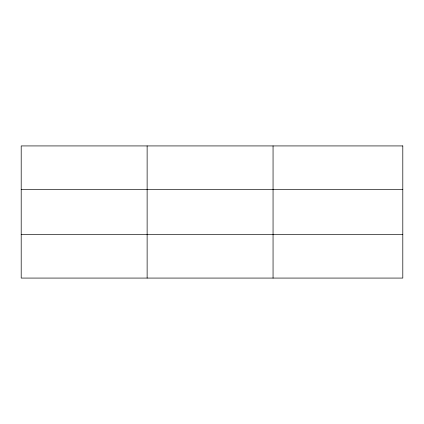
<?xml version="1.0" encoding="UTF-8"?>
<svg xmlns="http://www.w3.org/2000/svg" width="424" height="424" viewBox="0 0 424 424"><rect width="100%" height="100%" fill="white"/><g stroke="black" fill="none" stroke-linecap="round" stroke-linejoin="round"><path stroke-width="0.64" d="M147.128 145.925L147.128 278.075M273.056 145.925L273.056 278.075M21.2 189.533L402.8 189.533M21.2 234.467L402.8 234.467M402.8 145.925L402.8 278.075L21.2 278.075L21.2 145.925L402.8 145.925"/></g></svg>
